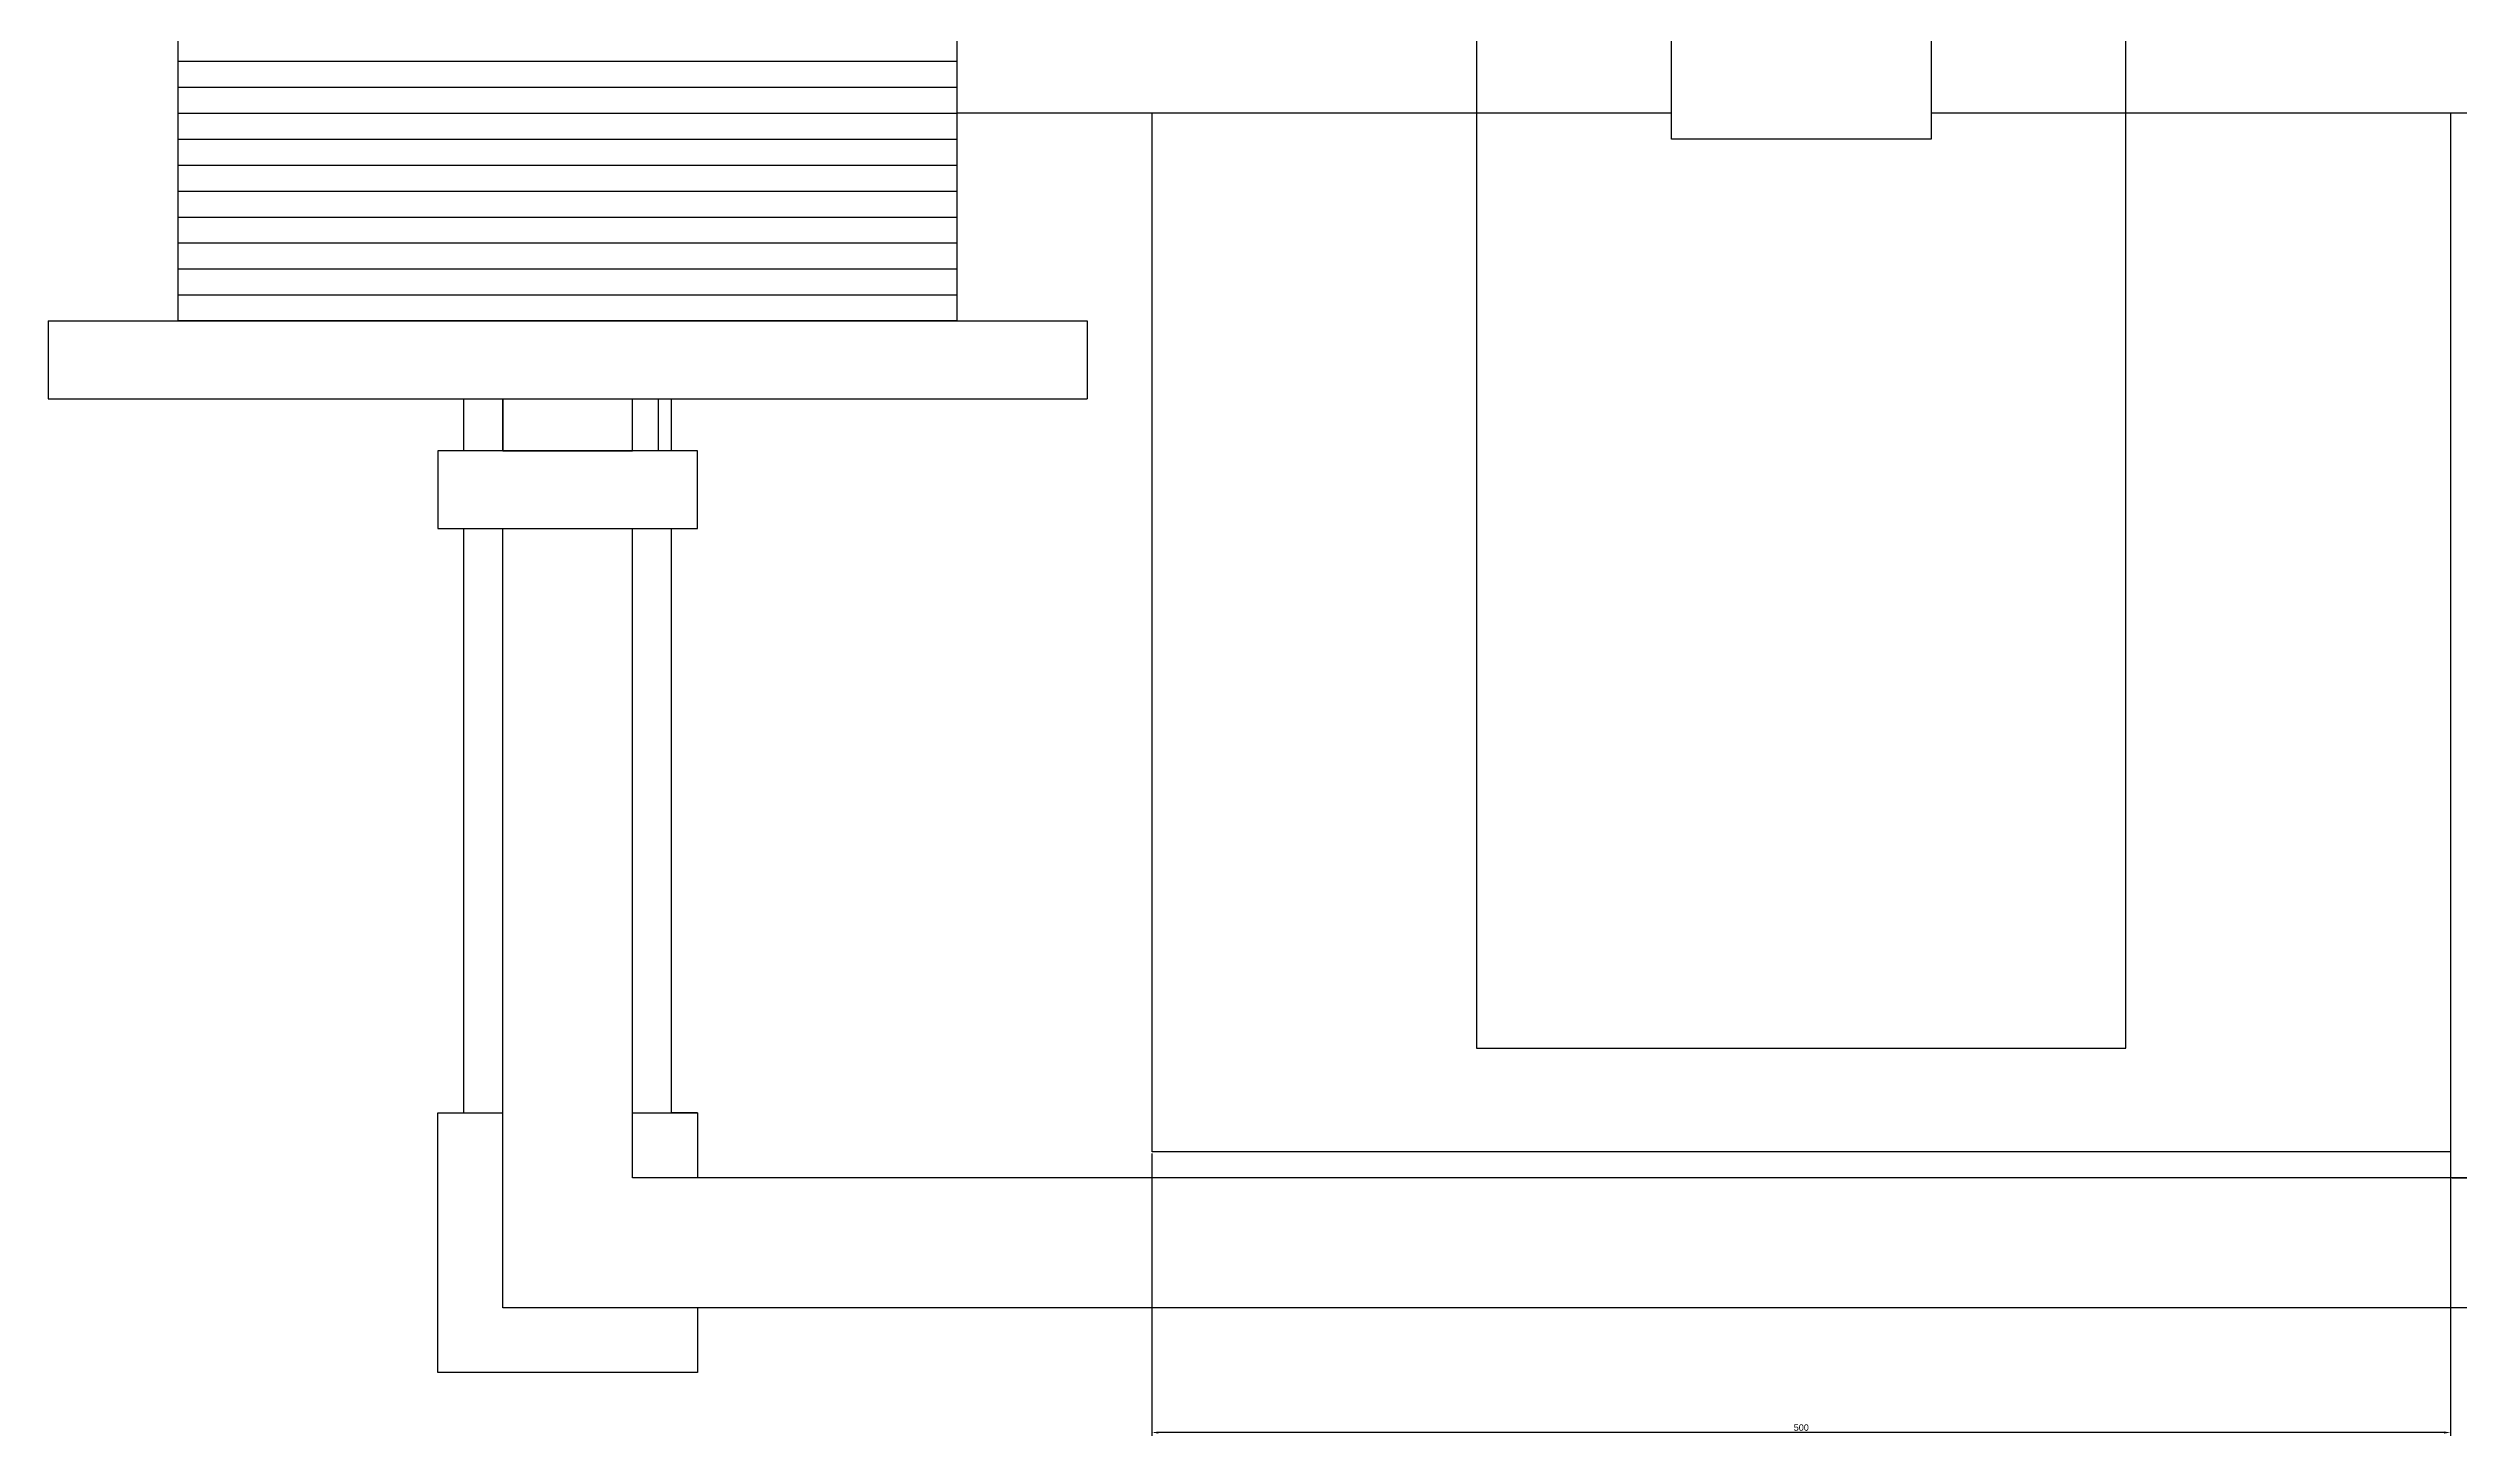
# Model space of a CAD drawing. Header units: millimetres. Extents: x 2208 to 8402, y 1291 to 9059.
# Drawn here: x 3736 to 4664, y 5981 to 6515 of the extents above; entities that cross this region are included whole.
import ezdxf

# ---------------------------------------------------------------- set-up
doc = ezdxf.new("R2010")
doc.units = ezdxf.units.MM
for name, color, linetype in [('BASE', 5, 'Continuous'), ('FILAMENT DISC', 254, 'Continuous'), ('HOT PLATE', 130, 'Continuous'), ('PRINTER PARTY', 1, 'Continuous')]:
    doc.layers.add(name, color=color, linetype=linetype)
doc.layers.add('MOVING MOTOR', color=7, linetype='Continuous', true_color=0xfbe200)
doc.styles.get("Standard").update_dxf_attribs({"font": 'arial.ttf'})
doc.dimstyles.new('ISO-25', dxfattribs={"dimtxt": 2.5, "dimasz": 2.5, "dimexe": 1.25, "dimexo": 0.625, "dimtad": 1, "dimtxsty": 'Standard', "dimcen": 2.5, "dimadec": 0, "dimazin": 0, "dimtfac": 1, "dimtmove": 0, "dimatfit": 3, "dimfxl": 1, "dimarcsym": 0})

# ---------------------------------------------------------------- blocks, each defined once
blk = doc.blocks.new('*D31')
at = {"color": 0, "lineweight": -2, "transparency": 16777216}
for p, q in [((4160.67, 6089.79), (4160.67, 5981.1)), ((4660.67, 6089.79), (4660.67, 5981.1)), ((4658.17, 5982.35), (4163.17, 5982.35))]:
    blk.add_line(p, q, dxfattribs=at)
at = {"color": 0, "transparency": 16777216}
for points in [[(4163.17, 5982.76), (4163.17, 5981.93), (4160.67, 5982.35)], [(4658.17, 5982.76), (4658.17, 5981.93), (4660.67, 5982.35)]]:
    blk.add_solid(points, dxfattribs=at)
at = {"layer": 'Defpoints', "color": 0, "transparency": 16777216}
for p in [(4160.67, 6090.41), (4660.67, 6090.41), (4160.67, 5982.35)]:
    blk.add_point(p, dxfattribs=at)
at = {"color": 0, "transparency": 16777216, "insert": (4410.67, 5984.25), "char_height": 2.5, "attachment_point": 5}
blk.add_mtext('500', dxfattribs=at)
blk = doc.blocks.new('*D32')
at = {"color": 0, "lineweight": -2, "transparency": 16777216}
for p, q in [((4661.3, 6970.41), (5133.82, 6970.41)), ((5132.57, 6967.91), (5132.57, 6082.91)), ((4661.3, 6080.41), (5133.82, 6080.41))]:
    blk.add_line(p, q, dxfattribs=at)
at = {"color": 0, "transparency": 16777216}
for points in [[(5132.15, 6967.91), (5132.99, 6967.91), (5132.57, 6970.41)], [(5132.15, 6082.91), (5132.99, 6082.91), (5132.57, 6080.41)]]:
    blk.add_solid(points, dxfattribs=at)
at = {"layer": 'Defpoints', "color": 0, "transparency": 16777216}
for p in [(4660.67, 6970.41), (4660.67, 6080.41), (5132.57, 6080.41)]:
    blk.add_point(p, dxfattribs=at)
at = {"color": 0, "transparency": 16777216, "insert": (5130.67, 6525.41), "char_height": 2.5, "attachment_point": 5, "rotation": 90}
blk.add_mtext('890', dxfattribs=at)

msp = doc.modelspace()

# ---------------------------------------------------------------- linework, layer by layer
for p, q in [((4085.672, 6410.412), (3785.672, 6410.412)), ((3985.672, 6360.412), (3885.672, 6360.412)), ((3885.672, 6360.412), (3885.672, 6330.412)), ((3985.672, 6330.412), (3985.672, 6360.412)), ((3885.672, 6330.412), (3985.672, 6330.412))]:
    msp.add_line(p, q)
for points in [[(3910.672, 6360.412), (3910.672, 6380.412)], [(3960.672, 6360.412), (3960.672, 6380.412)], [(3970.672, 6360.412), (3970.672, 6380.412)]]:
    msp.add_lwpolyline(points)
at = {"layer": 'BASE'}
for points in [[(4910.672, 6030.412), (3910.672, 6030.412), (3910.672, 6330.412)], [(4860.672, 6080.412), (3960.672, 6080.412), (3960.672, 6330.412)]]:
    msp.add_lwpolyline(points, dxfattribs=at)
at = {"layer": 'FILAMENT DISC'}
for p, q in [((3735.672, 6410.412), (3735.672, 6380.412)), ((3735.672, 6410.412), (4135.672, 6410.412)), ((4135.672, 6410.412), (4135.672, 6380.412)), ((3735.672, 6380.412), (4135.672, 6380.412)), ((3910.672, 6380.412), (3910.672, 6360.412)), ((3960.672, 6360.412), (3960.672, 6380.412)), ((3910.672, 6360.412), (3960.672, 6360.412))]:
    msp.add_line(p, q, dxfattribs=at)
at = {"layer": 'HOT PLATE'}
for points in [[(4660.672, 6090.412), (4160.672, 6090.412), (4160.672, 6490.412)], [(4660.672, 6490.412), (4660.672, 6080.412)]]:
    msp.add_lwpolyline(points, dxfattribs=at)
at = {"layer": 'MOVING MOTOR'}
for p, q in [((4360.672, 6490.412), (4085.672, 6490.412)), ((4835.672, 6490.412), (4460.672, 6490.412)), ((3895.672, 6360.412), (3895.672, 6380.412)), ((3975.672, 6360.412), (3975.672, 6380.412)), ((3895.672, 6105.412), (3895.672, 6330.412)), ((3975.672, 6105.412), (3975.672, 6330.412)), ((3885.672, 6105.412), (3895.672, 6105.412)), ((3985.672, 6105.412), (3975.672, 6105.412))]:
    msp.add_line(p, q, dxfattribs=at)
msp.add_lwpolyline([(4360.672, 6580.412), (4460.672, 6580.412), (4460.672, 6480.412), (4360.672, 6480.412)], close=True, dxfattribs=at)
for points in [[(3985.672, 6030.412), (3985.672, 6005.412), (3885.672, 6005.412), (3885.672, 6105.412), (3910.672, 6105.412)], [(3960.672, 6105.412), (3985.672, 6105.412), (3985.672, 6080.412)]]:
    msp.add_lwpolyline(points, dxfattribs=at)
at = {"layer": 'PRINTER PARTY'}
for p, q in [((3785.672, 6410.412), (3785.672, 6610.412)), ((4085.672, 6410.412), (4085.672, 6610.412)), ((3785.672, 6510.412), (4085.672, 6510.412)), ((3785.672, 6510.412), (4085.672, 6510.412)), ((3785.672, 6500.412), (4085.672, 6500.412)), ((3785.672, 6490.412), (4085.672, 6490.412)), ((3785.672, 6480.412), (4085.672, 6480.412)), ((3785.672, 6470.412), (4085.672, 6470.412)), ((3785.672, 6460.412), (4085.672, 6460.412)), ((3785.672, 6450.412), (4085.672, 6450.412)), ((3785.672, 6440.412), (4085.672, 6440.412)), ((3785.672, 6440.412), (4085.672, 6440.412)), ((3785.672, 6440.412), (4085.672, 6440.412)), ((3785.672, 6430.412), (4085.672, 6430.412)), ((3785.672, 6420.412), (4085.672, 6420.412))]:
    msp.add_line(p, q, dxfattribs=at)
msp.add_lwpolyline([(4285.672, 6930.412), (4285.672, 6130.412), (4535.672, 6130.412), (4535.672, 6930.412)], close=True, dxfattribs=at)

# ---------------------------------------------------------------- dimensions: what is measured, and where the dimension line sits
dim = msp.add_linear_dim(base=(5132.57, 6080.412), p1=(4660.672, 6970.412), p2=(4660.672, 6080.412), angle=90, dimstyle='ISO-25')
dim.commit()
dim.dimension.update_dxf_attribs({"geometry": '*D32', "text_midpoint": (5130.668, 6525.412)})
dim = msp.add_linear_dim(base=(4160.672, 5982.348), p1=(4660.672, 6090.412), p2=(4160.672, 6090.412), dimstyle='ISO-25')
dim.commit()
dim.dimension.update_dxf_attribs({"geometry": '*D31', "text_midpoint": (4410.672, 5984.249)})

doc.saveas('drawing.dxf')
